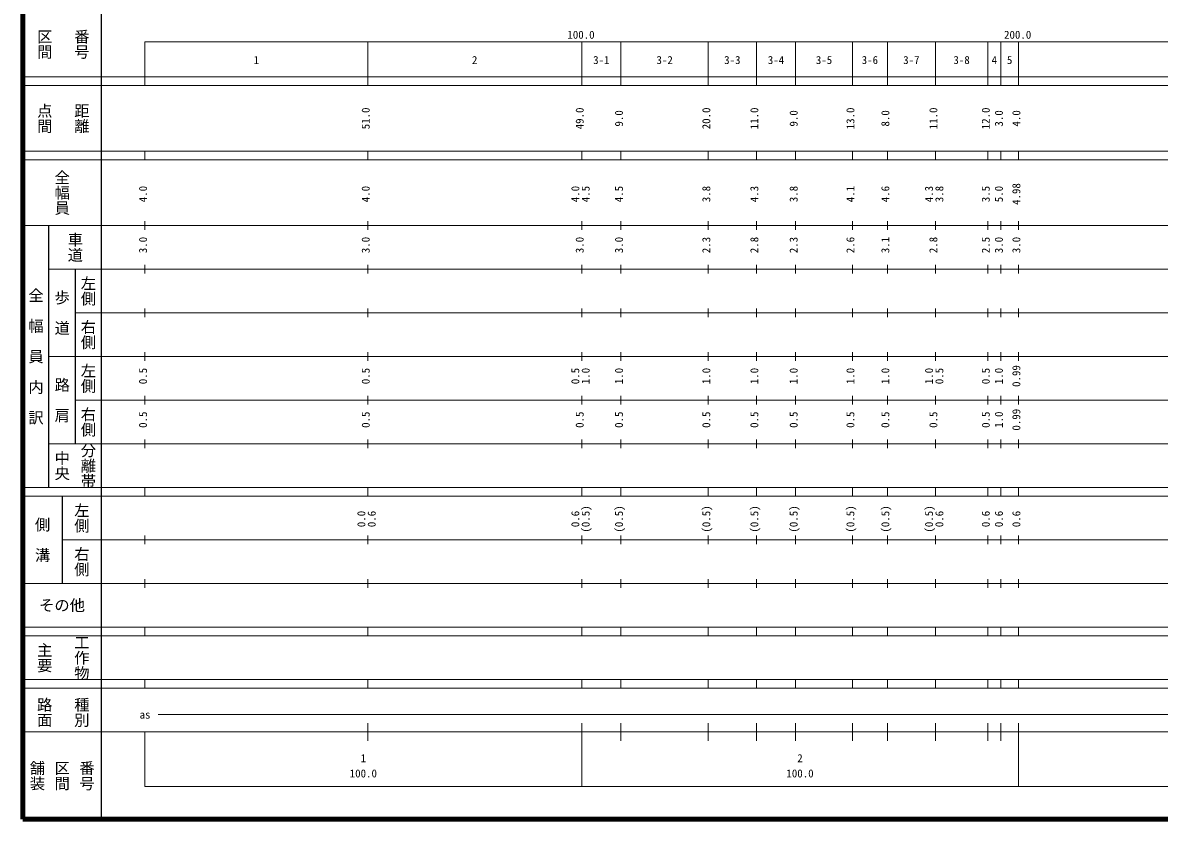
# Model space of a CAD drawing. Units: millimetres, scale not verified. Extents: x 40000 to 680000, y 20000 to 380000.
# Drawn here: x 40000 to 300274, y 20000 to 202409 of the extents above; entities that cross this region are included whole.
import ezdxf
from ezdxf.enums import TextEntityAlignment as Align

# ---------------------------------------------------------------- set-up
doc = ezdxf.new("R2010")
doc.units = ezdxf.units.MM
doc.header["$LTSCALE"] = 1000
doc.layers.add('M-TTL', color=2, linetype='Continuous', lineweight=140)
doc.layers.add('M-TTL-BAND', color=7, linetype='Continuous', lineweight=13)
doc.styles.add('@ＭＳ ゴシック', font='')
doc.styles.add('ＭＳ ゴシック', font='')
doc.styles.get('@ＭＳ ゴシック').set_extended_font_data('@MS Gothic')
doc.styles.get('ＭＳ ゴシック').set_extended_font_data('MS Gothic')

msp = doc.modelspace()

# ---------------------------------------------------------------- linework, layer by layer
at = {"layer": 'M-TTL'}
for p, q in [((40000, 380000), (40000, 20000)), ((40000, 20000), (680000, 20000))]:
    msp.add_line(p, q, dxfattribs=at)
at = {"layer": 'M-TTL-BAND', "lineweight": 25}
for p, q in [((58000, 370000), (58000, 20000)), ((46000, 96000), (46000, 156000)), ((52000, 146000), (52000, 106000)), ((49000, 94000), (49000, 74000))]:
    msp.add_line(p, q, dxfattribs=at)
at = {"layer": 'M-TTL-BAND'}
for p, q in [((68000, 198000), (68000, 188000)), ((68000, 198000), (579000, 198000)), ((119000, 188000), (119000, 198000)), ((168000, 188000), (168000, 198000)), ((177000, 188000), (177000, 198000)), ((197000, 188000), (197000, 198000)), ((208000, 188000), (208000, 198000)), ((217000, 188000), (217000, 198000)), ((230000, 188000), (230000, 198000)), ((238000, 188000), (238000, 198000)), ((249000, 188000), (249000, 198000)), ((261000, 188000), (261000, 198000)), ((264000, 188000), (264000, 198000)), ((268000, 188000), (268000, 198000)), ((40000, 190000), (579000, 190000)), ((40000, 188000), (579000, 188000)), ((40000, 173000), (579000, 173000)), ((68000, 171000), (68000, 173000)), ((119000, 171000), (119000, 173000)), ((168000, 171000), (168000, 173000)), ((177000, 171000), (177000, 173000)), ((197000, 171000), (197000, 173000)), ((208000, 171000), (208000, 173000)), ((217000, 171000), (217000, 173000)), ((230000, 171000), (230000, 173000)), ((238000, 171000), (238000, 173000)), ((249000, 171000), (249000, 173000)), ((261000, 171000), (261000, 173000)), ((264000, 171000), (264000, 173000)), ((268000, 171000), (268000, 173000)), ((40000, 171000), (579000, 171000)), ((68000, 155000), (68000, 157000)), ((119000, 155000), (119000, 157000)), ((168000, 155000), (168000, 157000)), ((177000, 155000), (177000, 157000)), ((197000, 155000), (197000, 157000)), ((208000, 155000), (208000, 157000)), ((217000, 155000), (217000, 157000)), ((230000, 155000), (230000, 157000)), ((238000, 155000), (238000, 157000)), ((249000, 155000), (249000, 157000)), ((261000, 155000), (261000, 157000)), ((264000, 155000), (264000, 157000)), ((268000, 155000), (268000, 157000)), ((40000, 156000), (579000, 156000)), ((46000, 146000), (579000, 146000)), ((68000, 145000), (68000, 147000)), ((119000, 145000), (119000, 147000)), ((168000, 145000), (168000, 147000)), ((177000, 145000), (177000, 147000)), ((197000, 145000), (197000, 147000)), ((208000, 145000), (208000, 147000)), ((217000, 145000), (217000, 147000)), ((230000, 145000), (230000, 147000)), ((238000, 145000), (238000, 147000)), ((249000, 145000), (249000, 147000)), ((261000, 145000), (261000, 147000)), ((264000, 145000), (264000, 147000)), ((268000, 145000), (268000, 147000)), ((52000, 136000), (579000, 136000)), ((68000, 135000), (68000, 137000)), ((119000, 135000), (119000, 137000)), ((168000, 135000), (168000, 137000)), ((177000, 135000), (177000, 137000)), ((197000, 135000), (197000, 137000)), ((208000, 135000), (208000, 137000)), ((217000, 135000), (217000, 137000)), ((230000, 135000), (230000, 137000)), ((238000, 135000), (238000, 137000)), ((249000, 135000), (249000, 137000)), ((261000, 135000), (261000, 137000)), ((264000, 135000), (264000, 137000)), ((268000, 135000), (268000, 137000)), ((46000, 126000), (579000, 126000)), ((68000, 125000), (68000, 127000)), ((119000, 125000), (119000, 127000)), ((168000, 125000), (168000, 127000)), ((177000, 125000), (177000, 127000)), ((197000, 125000), (197000, 127000)), ((208000, 125000), (208000, 127000)), ((217000, 125000), (217000, 127000)), ((230000, 125000), (230000, 127000)), ((238000, 125000), (238000, 127000)), ((249000, 125000), (249000, 127000)), ((261000, 125000), (261000, 127000)), ((264000, 125000), (264000, 127000)), ((268000, 125000), (268000, 127000)), ((52000, 116000), (579000, 116000)), ((68000, 115000), (68000, 117000)), ((119000, 115000), (119000, 117000)), ((168000, 115000), (168000, 117000)), ((177000, 115000), (177000, 117000)), ((197000, 115000), (197000, 117000)), ((208000, 115000), (208000, 117000)), ((217000, 115000), (217000, 117000)), ((230000, 115000), (230000, 117000)), ((238000, 115000), (238000, 117000)), ((249000, 115000), (249000, 117000)), ((261000, 115000), (261000, 117000)), ((264000, 115000), (264000, 117000)), ((268000, 115000), (268000, 117000)), ((68000, 105000), (68000, 107000)), ((119000, 105000), (119000, 107000)), ((168000, 105000), (168000, 107000)), ((177000, 105000), (177000, 107000)), ((197000, 105000), (197000, 107000)), ((208000, 105000), (208000, 107000)), ((217000, 105000), (217000, 107000)), ((230000, 105000), (230000, 107000)), ((238000, 105000), (238000, 107000)), ((249000, 105000), (249000, 107000)), ((261000, 105000), (261000, 107000)), ((264000, 105000), (264000, 107000)), ((268000, 105000), (268000, 107000)), ((46000, 106000), (579000, 106000)), ((40000, 96000), (579000, 96000)), ((40000, 94000), (579000, 94000)), ((68000, 94000), (68000, 96000)), ((119000, 94000), (119000, 96000)), ((168000, 94000), (168000, 96000)), ((177000, 94000), (177000, 96000)), ((197000, 94000), (197000, 96000)), ((208000, 94000), (208000, 96000)), ((217000, 94000), (217000, 96000)), ((230000, 94000), (230000, 96000)), ((238000, 94000), (238000, 96000)), ((249000, 94000), (249000, 96000)), ((261000, 94000), (261000, 96000)), ((264000, 94000), (264000, 96000)), ((268000, 94000), (268000, 96000)), ((49000, 84000), (579000, 84000)), ((68000, 83000), (68000, 85000)), ((119000, 83000), (119000, 85000)), ((168000, 83000), (168000, 85000)), ((177000, 83000), (177000, 85000)), ((197000, 83000), (197000, 85000)), ((208000, 83000), (208000, 85000)), ((217000, 83000), (217000, 85000)), ((230000, 83000), (230000, 85000)), ((238000, 83000), (238000, 85000)), ((249000, 83000), (249000, 85000)), ((261000, 83000), (261000, 85000)), ((264000, 83000), (264000, 85000)), ((268000, 83000), (268000, 85000)), ((40000, 74000), (579000, 74000)), ((68000, 73000), (68000, 75000)), ((119000, 73000), (119000, 75000)), ((168000, 73000), (168000, 75000)), ((177000, 73000), (177000, 75000)), ((197000, 73000), (197000, 75000)), ((208000, 73000), (208000, 75000)), ((217000, 73000), (217000, 75000)), ((230000, 73000), (230000, 75000)), ((238000, 73000), (238000, 75000)), ((249000, 73000), (249000, 75000)), ((261000, 73000), (261000, 75000)), ((264000, 73000), (264000, 75000)), ((268000, 73000), (268000, 75000)), ((40000, 64000), (579000, 64000)), ((68000, 62000), (68000, 64000)), ((119000, 62000), (119000, 64000)), ((168000, 62000), (168000, 64000)), ((177000, 62000), (177000, 64000)), ((197000, 62000), (197000, 64000)), ((208000, 62000), (208000, 64000)), ((217000, 62000), (217000, 64000)), ((230000, 62000), (230000, 64000)), ((238000, 62000), (238000, 64000)), ((249000, 62000), (249000, 64000)), ((261000, 62000), (261000, 64000)), ((264000, 62000), (264000, 64000)), ((268000, 62000), (268000, 64000)), ((40000, 62000), (579000, 62000)), ((40000, 52000), (579000, 52000)), ((40000, 50000), (579000, 50000)), ((68000, 50000), (68000, 52000)), ((119000, 50000), (119000, 52000)), ((168000, 50000), (168000, 52000)), ((177000, 50000), (177000, 52000)), ((197000, 50000), (197000, 52000)), ((208000, 50000), (208000, 52000)), ((217000, 50000), (217000, 52000)), ((230000, 50000), (230000, 52000)), ((238000, 50000), (238000, 52000)), ((249000, 50000), (249000, 52000)), ((261000, 50000), (261000, 52000)), ((264000, 50000), (264000, 52000)), ((268000, 50000), (268000, 52000)), ((71000, 44000), (565000, 44000)), ((119000, 38000), (119000, 42000)), ((168000, 27500), (168000, 42000)), ((177000, 38000), (177000, 42000)), ((197000, 38000), (197000, 42000)), ((208000, 38000), (208000, 42000)), ((217000, 38000), (217000, 42000)), ((230000, 38000), (230000, 42000)), ((238000, 38000), (238000, 42000)), ((249000, 38000), (249000, 42000)), ((261000, 38000), (261000, 42000)), ((264000, 38000), (264000, 42000)), ((268000, 27500), (268000, 42000)), ((40000, 40000), (579000, 40000)), ((68000, 40000), (68000, 27500)), ((68000, 27500), (579000, 27500))]:
    msp.add_line(p, q, dxfattribs=at)

# ---------------------------------------------------------------- texts
at = {"layer": 'M-TTL-BAND', "style": '@ＭＳ ゴシック'}
for s, p in [('区間', (45000, 197500)), ('番号', (53500, 197500)), ('点間', (45000, 180500)), ('距離', (53500, 180500)), ('全幅員', (49000, 163500)), ('車道', (52000, 151000)), ('左側', (55000, 141000)), ('全\u3000幅\u3000員\u3000内\u3000訳', (43000, 126000)), ('歩\u3000道', (49000, 136000)), ('右側', (55000, 131000)), ('左側', (55000, 121000)), ('路\u3000肩', (49000, 116000)), ('右側', (55000, 111000)), ('中央', (49000, 101000)), ('分離帯', (55000, 101000)), ('左側', (53500, 89000)), ('側\u3000溝', (44500, 84000)), ('右側', (53500, 79000)), ('主要', (45000, 57000)), ('工作物', (53500, 57000)), ('路面', (45000, 44500)), ('種別', (53500, 44500)), ('舗装', (43333, 30000)), ('区間', (49000, 30000)), ('番号', (54667, 30000))]:
    msp.add_text(s, height=2566, rotation=270, dxfattribs=at).set_placement(p, align=Align.MIDDLE_CENTER)
at = {"layer": 'M-TTL-BAND', "style": 'ＭＳ ゴシック'}
for s, p in [('100.0', (167844, 198195)), ('200.0', (267844, 198195)), ('1', (93500, 192405)), ('2', (143500, 192405)), ('3-1', (172500, 192405)), ('3-2', (187000, 192405)), ('3-3', (202500, 192405)), ('3-4', (212500, 192405)), ('3-5', (223500, 192405)), ('3-6', (234000, 192405)), ('3-7', (243500, 192405)), ('3-8', (255000, 192405)), ('4', (262500, 192405)), ('5', (266000, 192405)), ('as', (68000, 42500)), ('1', (118000, 32523)), ('2', (218000, 32523)), ('100.0', (118000, 29033)), ('100.0', (218000, 29033))]:
    msp.add_text(s, height=1833, dxfattribs=at).set_placement(p, align=Align.BOTTOM_CENTER)
for s, p in [('51.0', (120000, 180500)), ('49.0', (169000, 180500)), ('9.0', (178000, 180500)), ('20.0', (198000, 180500)), ('11.0', (209000, 180500)), ('9.0', (218000, 180500)), ('13.0', (231000, 180500)), ('8.0', (239000, 180500)), ('11.0', (250000, 180500)), ('12.0', (262000, 180500)), ('3.0', (265000, 180500)), ('4.0', (269000, 180500)), ('4.0', (69000, 163174)), ('4.0', (120000, 163174)), ('4.0', (168000, 163174)), ('4.5', (170370, 163174)), ('4.5', (178000, 163174)), ('3.8', (198000, 163174)), ('4.3', (209000, 163174)), ('3.8', (218000, 163174)), ('4.1', (231000, 163174)), ('4.6', (239000, 163174)), ('4.3', (249000, 163174)), ('3.8', (251370, 163174)), ('3.5', (262000, 163174)), ('5.0', (265000, 163174)), ('4.98', (269000, 163174)), ('3.0', (69000, 151500)), ('3.0', (120000, 151500)), ('3.0', (169000, 151500)), ('3.0', (178000, 151500)), ('2.3', (198000, 151500)), ('2.8', (209000, 151500)), ('2.3', (218000, 151500)), ('2.6', (231000, 151500)), ('3.1', (239000, 151500)), ('2.8', (250000, 151500)), ('2.5', (262000, 151500)), ('3.0', (265000, 151500)), ('3.0', (269000, 151500)), ('0.5', (69000, 121500)), ('0.5', (120000, 121500)), ('0.5', (168000, 121500)), ('1.0', (170370, 121500)), ('1.0', (178000, 121500)), ('1.0', (198000, 121500)), ('1.0', (209000, 121500)), ('1.0', (218000, 121500)), ('1.0', (231000, 121500)), ('1.0', (239000, 121500)), ('1.0', (249000, 121500)), ('0.5', (251370, 121500)), ('0.5', (262000, 121500)), ('1.0', (265000, 121500)), ('0.99', (269000, 121500)), ('0.5', (69000, 111500)), ('0.5', (120000, 111500)), ('0.5', (169000, 111500)), ('0.5', (178000, 111500)), ('0.5', (198000, 111500)), ('0.5', (209000, 111500)), ('0.5', (218000, 111500)), ('0.5', (231000, 111500)), ('0.5', (239000, 111500)), ('0.5', (250000, 111500)), ('0.5', (262000, 111500)), ('1.0', (265000, 111500)), ('0.99', (269000, 111500)), ('(0.5)', (170370, 88764)), ('(0.5)', (178000, 88764)), ('(0.5)', (198000, 88764)), ('(0.5)', (209000, 88764)), ('(0.5)', (218000, 88764)), ('(0.5)', (231000, 88764)), ('(0.5)', (239000, 88764)), ('(0.5)', (249000, 88764)), ('0.0', (119000, 88764)), ('0.6', (121370, 88764)), ('0.6', (168000, 88764)), ('0.6', (251370, 88764)), ('0.6', (262000, 88764)), ('0.6', (265000, 88764)), ('0.6', (269000, 88764))]:
    msp.add_text(s, height=1833, rotation=90, dxfattribs=at).set_placement(p, align=Align.BOTTOM_CENTER)
msp.add_text('その他', height=2566, dxfattribs=at).set_placement((49000, 69000), align=Align.MIDDLE_CENTER)

doc.saveas('drawing.dxf')
